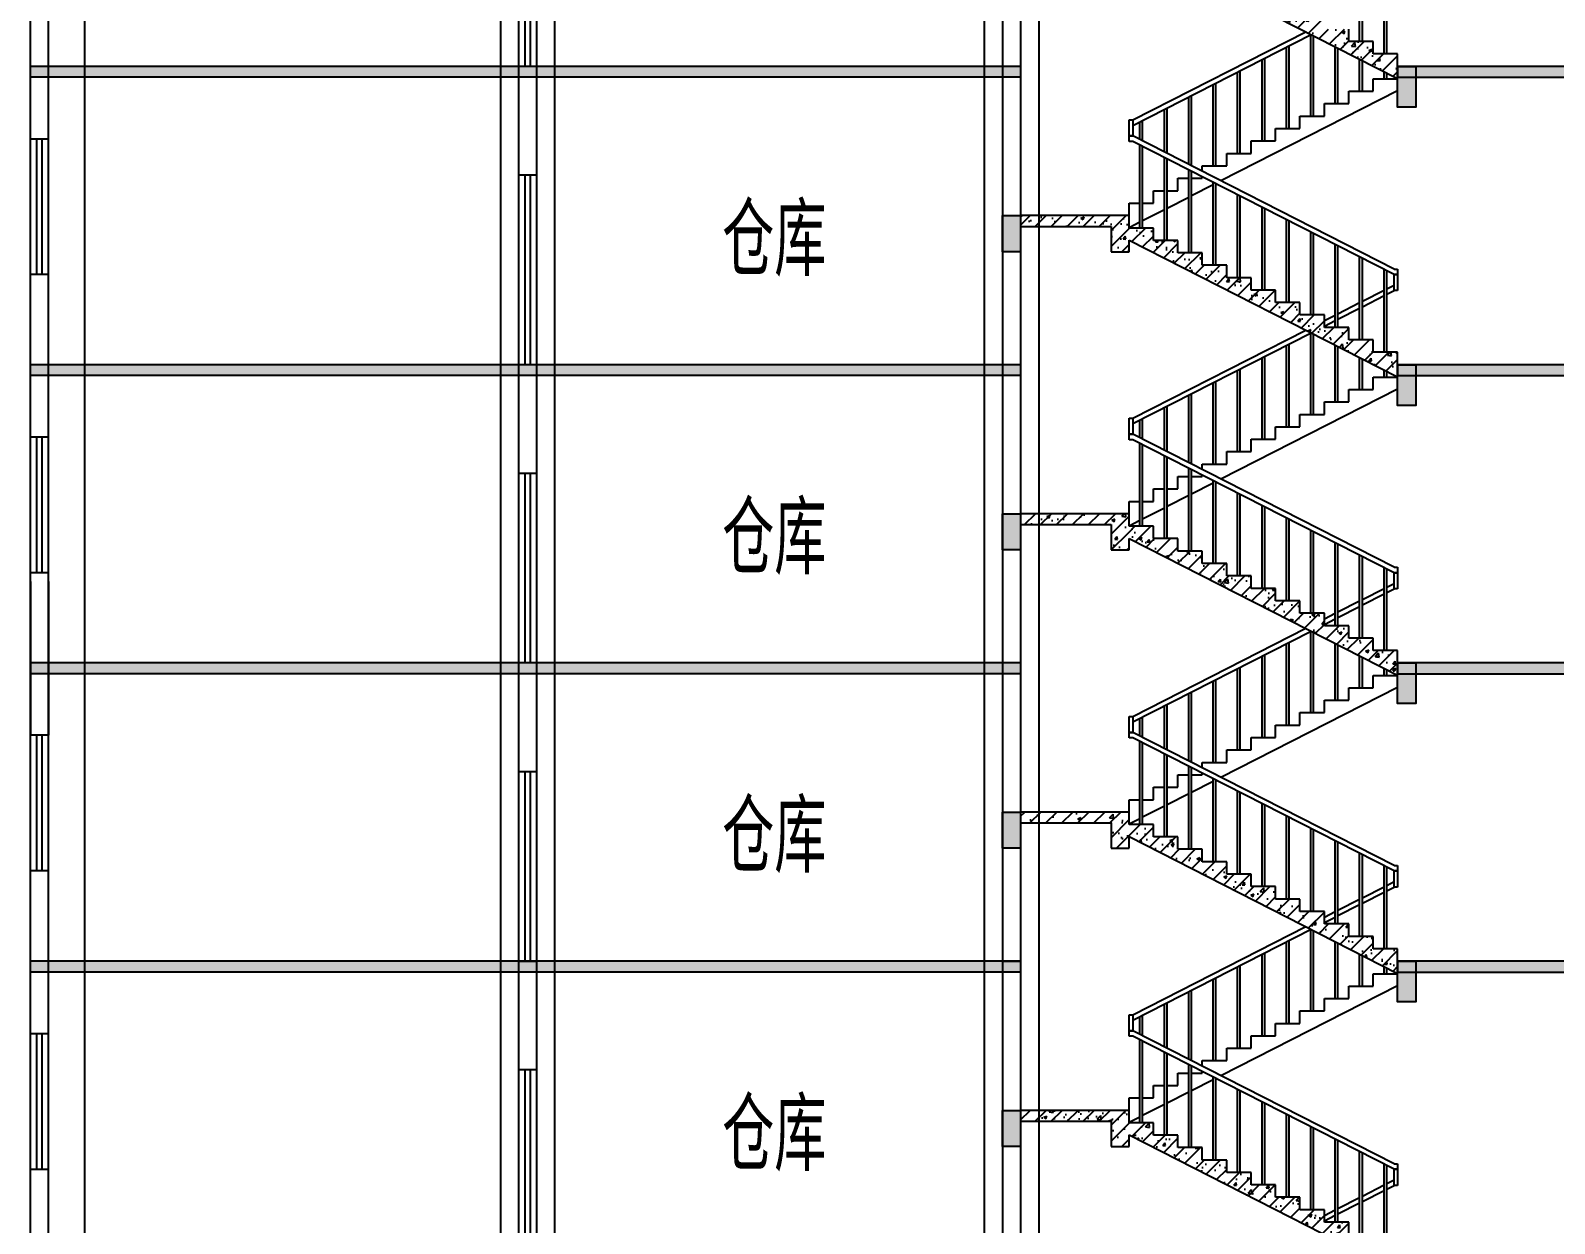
# Model space of a CAD drawing. Extents: x -129850 to 45458, y -6300 to 127246.
# Drawn here: x -29800 to -12945, y 17198 to 30398 of the extents above; entities that cross this region are included whole.
import ezdxf

# ---------------------------------------------------------------- set-up
doc = ezdxf.new("R2010")
doc.units = 0
doc.header["$LTSCALE"] = 1000
doc.header["$MEASUREMENT"] = 0
for name, color, linetype in [('COLUMN', 170, 'Continuous'), ('FLOOR-100', 173, 'Continuous'), ('PUB_HATCH', 42, 'Continuous'), ('S_E_STAIR', 4, 'Continuous'), ('S_STAIR', 70, 'Continuous'), ('S_WALL', 40, 'Continuous'), ('S_WINDOW', 4, 'Continuous'), ('Text', 7, 'Continuous'), ('TL-floor', 35, 'Continuous')]:
    doc.layers.add(name, color=color, linetype=linetype)
doc.styles.get("Standard").update_dxf_attribs({"font": 'gbenor.shx', "bigfont": 'gbcbig.shx'})
pattern_1 = [(45, (-41100.18, -3905.24), (-88.38835, 88.38835), []), (50, (-41100.18, -3905.24), (358.63, -31.376), [37.5, -412.5]), (355, (-41100.2, -3905.24), (-69.3757, 376.096), [30, -330]), (100.4514, (-41070.3, -3907.86), (289.2547, 344.7198), [31.87, -350.571]), (46.1842, (-41100.2, -3805.24), (533.6205, -82.7595), [56.25, -618.75]), (96.6356, (-41055.7, -3812.14), (467.3314, 487.059), [47.805, -525.8565]), (351.1842, (-41100.2, -3805.24), (467.331, 487.059), [45, -495]), (21, (-41050.18, -3830.24), (298.4535, -201.3094), [37.5, -412.5]), (326, (-41050.2, -3830.24), (121.6577, 362.575), [30, -330]), (71.4514, (-41025.3, -3847.02), (420.1113, 161.2652), [31.87, -350.571]), (37.5, (-41100.18, -3905.24), (6.07993, 166.44693), [0, -326, 0, -335, 0, -331.25]), (7.5, (-41100.18, -3905.24), (131.5348, 197.20586), [0, -191, 0, -318.5, 0, -126.25]), (327.5, (-41211.68, -3905.24), (266.9112, -11.27744), [0, -125, 0, -390, 0, -517.5]), (317.5, (-41261.68, -3905.24), (291.5931, 50.0525), [0, -162.5, 0, -259, 0, -367.5])]

# ---------------------------------------------------------------- blocks, each defined once
blk = doc.blocks.new('$EWDLib$00001159')
for p, q in [((0, 0), (0, 1500)), ((84, 0), (84, 1500)), ((156, 0), (156, 1500)), ((240, 0), (240, 1500))]:
    blk.add_line(p, q)

msp = doc.modelspace()

# ---------------------------------------------------------------- hatches: boundary and pattern name
at = {"layer": 'FLOOR-100'}
h = msp.add_hatch(color=256, dxfattribs=at)
h.dxf.hatch_style = 1
h.paths.add_polyline_path([(-18850, 30000), (-29800, 30000), (-29800, 29880), (-18850, 29880)])
h = msp.add_hatch(color=256, dxfattribs=at)
h.dxf.hatch_style = 1
h.paths.add_polyline_path([(-12450, 30000), (-14680, 30000), (-14680, 29880), (-12450, 29880)])
h = msp.add_hatch(color=256, dxfattribs=at)
h.dxf.hatch_style = 1
h.paths.add_polyline_path([(-18850, 26700), (-29800, 26700), (-29800, 26580), (-18850, 26580)])
h = msp.add_hatch(color=256, dxfattribs=at)
h.dxf.hatch_style = 1
h.paths.add_polyline_path([(-12450, 26700), (-14680, 26700), (-14680, 26580), (-12450, 26580)])
h = msp.add_hatch(color=256, dxfattribs=at)
h.dxf.hatch_style = 1
h.paths.add_polyline_path([(-18850, 23400), (-29800, 23400), (-29800, 23280), (-18850, 23280)])
h = msp.add_hatch(color=256, dxfattribs=at)
h.dxf.hatch_style = 1
h.paths.add_polyline_path([(-12450, 23400), (-14680, 23400), (-14680, 23280), (-12450, 23280)])
h = msp.add_hatch(color=256, dxfattribs=at)
h.dxf.hatch_style = 1
h.paths.add_polyline_path([(-18850, 20100), (-29800, 20100), (-29800, 19980), (-18850, 19980)])
h = msp.add_hatch(color=256, dxfattribs=at)
h.dxf.hatch_style = 1
h.paths.add_polyline_path([(-12450, 20100), (-14680, 20100), (-14680, 19980), (-12450, 19980)])
at = {"layer": 'PUB_HATCH'}
h = msp.add_hatch(dxfattribs=at)
h.set_pattern_fill('钢筋混凝土', color=256, scale=50, style=0)
h.set_pattern_definition(pattern_1)
h.paths.add_polyline_path([(-14680, 30000), (-14680, 30138), (-14950, 30138), (-14950, 30275), (-15220, 30275), (-15220, 30412), (-15490, 30412), (-15490, 30550), (-15760, 30550), (-15760, 30688), (-16030, 30688), (-16030, 30825), (-16300, 30825), (-16300, 30962), (-16570, 30962), (-16570, 31100), (-16840, 31100), (-16840, 31238), (-17110, 31238), (-17110, 31375), (-17380, 31375), (-17380, 31512), (-17650, 31512), (-17650, 31530), (-17650, 31378), (-14680, 29865)])
h = msp.add_hatch(dxfattribs=at)
h.set_pattern_fill('钢筋混凝土', color=256, scale=50, style=0)
h.set_pattern_definition(pattern_1)
h.paths.add_polyline_path([(-17650, 28350), (-18850, 28350), (-18850, 28230), (-17850, 28230), (-17850, 27950), (-17650, 27950)])
h = msp.add_hatch(dxfattribs=at)
h.set_pattern_fill('钢筋混凝土', color=256, scale=50, style=0)
h.set_pattern_definition(pattern_1)
h.paths.add_polyline_path([(-14680, 26700), (-14680, 26838), (-14950, 26838), (-14950, 26975), (-15220, 26975), (-15220, 27112), (-15490, 27112), (-15490, 27250), (-15760, 27250), (-15760, 27388), (-16030, 27388), (-16030, 27525), (-16300, 27525), (-16300, 27662), (-16570, 27662), (-16570, 27800), (-16840, 27800), (-16840, 27938), (-17110, 27938), (-17110, 28075), (-17380, 28075), (-17380, 28212), (-17650, 28212), (-17650, 28230), (-17650, 28078), (-14680, 26565)])
h = msp.add_hatch(dxfattribs=at)
h.set_pattern_fill('钢筋混凝土', color=256, scale=50, style=0)
h.set_pattern_definition(pattern_1)
h.paths.add_polyline_path([(-17650, 25050), (-18850, 25050), (-18850, 24930), (-17850, 24930), (-17850, 24650), (-17650, 24650)])
h = msp.add_hatch(dxfattribs=at)
h.set_pattern_fill('钢筋混凝土', color=256, scale=50, style=0)
h.set_pattern_definition(pattern_1)
h.paths.add_polyline_path([(-14680, 23400), (-14680, 23538), (-14950, 23538), (-14950, 23675), (-15220, 23675), (-15220, 23812), (-15490, 23812), (-15490, 23950), (-15760, 23950), (-15760, 24088), (-16030, 24088), (-16030, 24225), (-16300, 24225), (-16300, 24362), (-16570, 24362), (-16570, 24500), (-16840, 24500), (-16840, 24638), (-17110, 24638), (-17110, 24775), (-17380, 24775), (-17380, 24912), (-17650, 24912), (-17650, 24930), (-17650, 24778), (-14680, 23265)])
h = msp.add_hatch(dxfattribs=at)
h.set_pattern_fill('钢筋混凝土', color=256, scale=50, style=0)
h.set_pattern_definition(pattern_1)
h.paths.add_polyline_path([(-17650, 21750), (-18850, 21750), (-18850, 21630), (-17850, 21630), (-17850, 21350), (-17650, 21350)])
h = msp.add_hatch(dxfattribs=at)
h.set_pattern_fill('钢筋混凝土', color=256, scale=50, style=0)
h.set_pattern_definition(pattern_1)
h.paths.add_polyline_path([(-14680, 20100), (-14680, 20238), (-14950, 20238), (-14950, 20375), (-15220, 20375), (-15220, 20512), (-15490, 20512), (-15490, 20650), (-15760, 20650), (-15760, 20788), (-16030, 20788), (-16030, 20925), (-16300, 20925), (-16300, 21062), (-16570, 21062), (-16570, 21200), (-16840, 21200), (-16840, 21338), (-17110, 21338), (-17110, 21475), (-17380, 21475), (-17380, 21612), (-17650, 21612), (-17650, 21630), (-17650, 21478), (-14680, 19965)])
h = msp.add_hatch(dxfattribs=at)
h.set_pattern_fill('钢筋混凝土', color=256, scale=50, style=0)
h.set_pattern_definition(pattern_1)
h.paths.add_polyline_path([(-17650, 18450), (-18850, 18450), (-18850, 18330), (-17850, 18330), (-17850, 18050), (-17650, 18050)])
h = msp.add_hatch(dxfattribs=at)
h.set_pattern_fill('钢筋混凝土', color=256, scale=50, style=0)
h.set_pattern_definition(pattern_1)
h.paths.add_polyline_path([(-14680, 16800), (-14680, 16938), (-14950, 16938), (-14950, 17075), (-15220, 17075), (-15220, 17212), (-15490, 17212), (-15490, 17350), (-15760, 17350), (-15760, 17488), (-16030, 17488), (-16030, 17625), (-16300, 17625), (-16300, 17762), (-16570, 17762), (-16570, 17900), (-16840, 17900), (-16840, 18038), (-17110, 18038), (-17110, 18175), (-17380, 18175), (-17380, 18312), (-17650, 18312), (-17650, 18330), (-17650, 18178), (-14680, 16665)])
at = {"layer": 'TL-floor'}
h = msp.add_hatch(color=256, dxfattribs=at)
h.dxf.hatch_style = 1
h.paths.add_polyline_path([(-14680, 29550), (-14480, 29550), (-14480, 30000), (-14680, 30000)])
h = msp.add_hatch(color=256, dxfattribs=at)
h.dxf.hatch_style = 1
h.paths.add_polyline_path([(-18850, 28350), (-19050, 28350), (-19050, 27950), (-18850, 27950)])
h = msp.add_hatch(color=256, dxfattribs=at)
h.dxf.hatch_style = 1
h.paths.add_polyline_path([(-18850, 28350), (-19050, 28350), (-19050, 27950), (-18850, 27950)])
h = msp.add_hatch(color=256, dxfattribs=at)
h.dxf.hatch_style = 1
h.paths.add_polyline_path([(-14680, 26250), (-14480, 26250), (-14480, 26700), (-14680, 26700)])
h = msp.add_hatch(color=256, dxfattribs=at)
h.dxf.hatch_style = 1
h.paths.add_polyline_path([(-18850, 25050), (-19050, 25050), (-19050, 24650), (-18850, 24650)])
h = msp.add_hatch(color=256, dxfattribs=at)
h.dxf.hatch_style = 1
h.paths.add_polyline_path([(-14680, 22950), (-14480, 22950), (-14480, 23400), (-14680, 23400)])
h = msp.add_hatch(color=256, dxfattribs=at)
h.dxf.hatch_style = 1
h.paths.add_polyline_path([(-18850, 21750), (-19050, 21750), (-19050, 21350), (-18850, 21350)])
h = msp.add_hatch(color=256, dxfattribs=at)
h.dxf.hatch_style = 1
h.paths.add_polyline_path([(-14680, 19650), (-14480, 19650), (-14480, 20100), (-14680, 20100)])
h = msp.add_hatch(color=256, dxfattribs=at)
h.dxf.hatch_style = 1
h.paths.add_polyline_path([(-18850, 18450), (-19050, 18450), (-19050, 18050), (-18850, 18050)])

# ---------------------------------------------------------------- linework, layer by layer
at = {"layer": 'COLUMN'}
for p, q in [((-19250, -4500), (-19250, 66300)), ((-18650, 66300), (-18650, -4500)), ((-29200, -4500), (-29200, 63000)), ((-24600, -4500), (-24600, 63000)), ((-24000, -4500), (-24000, 63000))]:
    msp.add_line(p, q, dxfattribs=at)
at = {"layer": 'FLOOR-100'}
for p, q in [((-18850, 30000), (-29800, 30000)), ((-18850, 29880), (-29800, 29880)), ((-18850, 26700), (-29800, 26700)), ((-18850, 26580), (-29800, 26580)), ((-18850, 23400), (-29800, 23400)), ((-18850, 23280), (-29800, 23280)), ((-18850, 20100), (-29800, 20100)), ((-18850, 19980), (-29800, 19980))]:
    msp.add_line(p, q, dxfattribs=at)
for points in [[(-14680, 30000), (-14680, 29880), (-12450, 29880), (-12450, 30000)], [(-14680, 26700), (-14680, 26580), (-12450, 26580), (-12450, 26700)], [(-14680, 23400), (-14680, 23280), (-12450, 23280), (-12450, 23400)], [(-14680, 20100), (-14680, 19980), (-12450, 19980), (-12450, 20100)]]:
    msp.add_lwpolyline(points, close=True, dxfattribs=at)
at = {"layer": 'S_E_STAIR'}
for p, q in [((-15100, 30275), (-15100, 31191)), ((-15070, 30275), (-15070, 31176)), ((-14830, 30138), (-14830, 31054)), ((-14800, 30138), (-14800, 31039)), ((-17610, 29408), (-15696, 30383)), ((-17610, 29348), (-15637, 30353)), ((-15640, 29450), (-15640, 30351)), ((-15910, 29312), (-15910, 30214)), ((-15880, 29312), (-15880, 30229)), ((-15610, 29450), (-15610, 30339)), ((-15370, 29588), (-15370, 30217)), ((-15340, 29588), (-15340, 30201)), ((-16180, 29175), (-16180, 30076)), ((-16150, 29175), (-16150, 30091)), ((-15100, 29725), (-15100, 30079)), ((-15070, 29725), (-15070, 30064)), ((-16450, 29038), (-16450, 29939)), ((-16420, 29038), (-16420, 29954)), ((-14950, 29725), (-14950, 29862)), ((-14950, 29862), (-14680, 29862)), ((-14830, 29862), (-14830, 29942)), ((-14800, 29862), (-14800, 29926)), ((-16960, 28899), (-16960, 29679)), ((-16720, 28900), (-16720, 29801)), ((-16690, 28900), (-16690, 29816)), ((-14680, 29728), (-16634, 28733)), ((-15220, 29588), (-15220, 29725)), ((-15220, 29725), (-14950, 29725)), ((-17260, 29051), (-17260, 29526)), ((-17230, 29036), (-17230, 29541)), ((-16990, 28914), (-16990, 29664)), ((-15490, 29450), (-15490, 29588)), ((-15490, 29588), (-15220, 29588)), ((-17650, 29230), (-17650, 29408)), ((-17650, 29408), (-17610, 29408)), ((-17610, 29408), (-17610, 29230)), ((-17530, 29189), (-17530, 29389)), ((-17500, 29174), (-17500, 29404)), ((-15760, 29312), (-15760, 29450)), ((-15760, 29450), (-15490, 29450)), ((-17650, 29170), (-17650, 29230)), ((-17650, 29230), (-17610, 29230)), ((-17610, 29230), (-17650, 29230)), ((-17610, 29170), (-17650, 29170)), ((-14720, 27758), (-17610, 29230)), ((-14720, 27698), (-17610, 29170)), ((-16300, 29038), (-16300, 29175)), ((-16300, 29175), (-16030, 29175)), ((-16030, 29175), (-16030, 29312)), ((-16030, 29312), (-15760, 29312)), ((-17530, 28212), (-17530, 29129)), ((-17500, 28212), (-17500, 29114)), ((-17260, 28075), (-17260, 28991)), ((-16570, 28900), (-16570, 29038)), ((-16570, 29038), (-16300, 29038)), ((-17230, 28075), (-17230, 28976)), ((-16990, 27938), (-16990, 28854)), ((-16960, 27938), (-16960, 28839)), ((-16840, 28837), (-16840, 28900)), ((-16840, 28900), (-16570, 28900)), ((-17110, 28625), (-17110, 28762)), ((-17110, 28762), (-16990, 28762)), ((-16960, 28762), (-16840, 28762)), ((-16720, 28689), (-16960, 28567)), ((-16840, 28762), (-16840, 28777)), ((-16720, 27800), (-16720, 28716)), ((-16690, 27800), (-16690, 28701)), ((-17650, 28350), (-17650, 28487)), ((-17650, 28487), (-17530, 28487)), ((-17500, 28487), (-17380, 28487)), ((-17380, 28487), (-17380, 28625)), ((-17380, 28625), (-17260, 28625)), ((-17230, 28625), (-17110, 28625)), ((-16990, 28551), (-17230, 28429)), ((-16450, 27662), (-16450, 28579)), ((-16420, 27662), (-16420, 28564)), ((-17260, 28414), (-17500, 28292)), ((-16180, 27525), (-16180, 28441)), ((-16150, 27525), (-16150, 28426)), ((-17530, 28276), (-17650, 28215)), ((-15910, 27388), (-15910, 28304)), ((-15880, 27388), (-15880, 28289)), ((-15640, 27250), (-15640, 28166)), ((-15610, 27250), (-15610, 28151)), ((-15370, 27112), (-15370, 28029)), ((-15340, 27112), (-15340, 28014)), ((-15100, 26975), (-15100, 27891)), ((-15070, 26975), (-15070, 27876)), ((-14830, 26838), (-14830, 27754)), ((-14800, 26838), (-14800, 27739)), ((-14720, 27758), (-14680, 27758)), ((-14680, 27698), (-14720, 27698)), ((-14720, 27698), (-14680, 27698)), ((-14720, 27520), (-14720, 27698)), ((-14680, 27758), (-14680, 27698)), ((-14680, 27698), (-14680, 27520)), ((-15070, 27401), (-14830, 27524)), ((-14800, 27539), (-14720, 27580)), ((-14800, 27479), (-14720, 27520)), ((-14680, 27520), (-14720, 27520)), ((-15340, 27264), (-15100, 27386)), ((-15340, 27204), (-15100, 27326)), ((-15070, 27341), (-14830, 27464)), ((-15490, 27187), (-15370, 27249)), ((-15490, 27127), (-15370, 27189)), ((-17610, 26108), (-15696, 27083)), ((-17610, 26048), (-15637, 27053)), ((-15640, 26150), (-15640, 27051)), ((-15610, 26150), (-15610, 27039)), ((-15910, 26012), (-15910, 26914)), ((-15880, 26012), (-15880, 26929)), ((-15370, 26288), (-15370, 26917)), ((-15340, 26288), (-15340, 26901)), ((-16450, 25738), (-16450, 26639)), ((-16420, 25738), (-16420, 26654)), ((-16180, 25875), (-16180, 26776)), ((-16150, 25875), (-16150, 26791)), ((-15100, 26425), (-15100, 26779)), ((-15070, 26425), (-15070, 26764)), ((-14830, 26562), (-14830, 26642)), ((-16720, 25600), (-16720, 26501)), ((-16690, 25600), (-16690, 26516)), ((-14950, 26425), (-14950, 26562)), ((-14950, 26562), (-14680, 26562)), ((-14800, 26562), (-14800, 26626)), ((-16990, 25614), (-16990, 26364)), ((-16960, 25599), (-16960, 26379)), ((-14680, 26428), (-16634, 25433)), ((-15220, 26288), (-15220, 26425)), ((-15220, 26425), (-14950, 26425)), ((-17260, 25751), (-17260, 26226)), ((-17230, 25736), (-17230, 26241)), ((-15760, 26012), (-15760, 26150)), ((-15760, 26150), (-15490, 26150)), ((-15490, 26150), (-15490, 26288)), ((-15490, 26288), (-15220, 26288)), ((-17650, 25930), (-17650, 26108)), ((-17650, 26108), (-17610, 26108)), ((-17610, 26108), (-17610, 25930)), ((-17530, 25889), (-17530, 26089)), ((-17500, 25874), (-17500, 26104)), ((-16030, 25875), (-16030, 26012)), ((-16030, 26012), (-15760, 26012)), ((-17650, 25870), (-17650, 25930)), ((-17650, 25930), (-17610, 25930)), ((-17610, 25930), (-17650, 25930)), ((-17610, 25870), (-17650, 25870)), ((-14720, 24458), (-17610, 25930)), ((-14720, 24398), (-17610, 25870)), ((-17530, 24912), (-17530, 25829)), ((-17500, 24912), (-17500, 25814)), ((-16300, 25738), (-16300, 25875)), ((-16300, 25875), (-16030, 25875)), ((-17260, 24775), (-17260, 25691)), ((-17230, 24775), (-17230, 25676)), ((-16570, 25600), (-16570, 25738)), ((-16570, 25738), (-16300, 25738)), ((-17110, 25325), (-17110, 25462)), ((-17110, 25462), (-16990, 25462)), ((-16990, 24638), (-16990, 25554)), ((-16960, 24638), (-16960, 25539)), ((-16960, 25462), (-16840, 25462)), ((-16840, 25537), (-16840, 25600)), ((-16840, 25600), (-16570, 25600)), ((-16840, 25462), (-16840, 25477)), ((-17380, 25187), (-17380, 25325)), ((-17380, 25325), (-17260, 25325)), ((-17230, 25325), (-17110, 25325)), ((-16720, 25389), (-16960, 25267)), ((-16720, 24500), (-16720, 25416)), ((-16690, 24500), (-16690, 25401)), ((-17650, 25050), (-17650, 25187)), ((-17650, 25187), (-17530, 25187)), ((-17500, 25187), (-17380, 25187)), ((-16990, 25251), (-17230, 25129)), ((-16450, 24362), (-16450, 25279)), ((-16420, 24362), (-16420, 25264)), ((-16180, 24225), (-16180, 25141)), ((-16150, 24225), (-16150, 25126)), ((-17530, 24976), (-17650, 24915)), ((-17260, 25114), (-17500, 24992)), ((-15910, 24088), (-15910, 25004)), ((-15880, 24088), (-15880, 24989)), ((-15640, 23950), (-15640, 24866)), ((-15610, 23950), (-15610, 24851)), ((-15370, 23812), (-15370, 24729)), ((-15340, 23812), (-15340, 24714)), ((-15100, 23675), (-15100, 24591)), ((-15070, 23675), (-15070, 24576)), ((-14830, 23538), (-14830, 24454)), ((-14720, 24458), (-14680, 24458)), ((-14680, 24458), (-14680, 24398)), ((-14800, 23538), (-14800, 24439)), ((-14800, 24239), (-14720, 24280)), ((-14680, 24398), (-14720, 24398)), ((-14720, 24398), (-14680, 24398)), ((-14720, 24220), (-14720, 24398)), ((-14680, 24398), (-14680, 24220)), ((-15070, 24101), (-14830, 24224)), ((-15070, 24041), (-14830, 24164)), ((-14800, 24179), (-14720, 24220)), ((-14680, 24220), (-14720, 24220)), ((-15490, 23887), (-15370, 23949)), ((-15340, 23964), (-15100, 24086)), ((-15340, 23904), (-15100, 24026)), ((-17610, 22808), (-15696, 23783)), ((-15490, 23827), (-15370, 23889)), ((-17610, 22748), (-15637, 23753)), ((-15910, 22712), (-15910, 23614)), ((-15880, 22712), (-15880, 23629)), ((-15640, 22850), (-15640, 23751)), ((-15610, 22850), (-15610, 23739)), ((-15370, 22988), (-15370, 23617)), ((-15340, 22988), (-15340, 23601)), ((-16180, 22575), (-16180, 23476)), ((-16150, 22575), (-16150, 23491)), ((-15100, 23125), (-15100, 23479)), ((-15070, 23125), (-15070, 23464)), ((-16450, 22438), (-16450, 23339)), ((-16420, 22438), (-16420, 23354)), ((-14950, 23125), (-14950, 23262)), ((-14950, 23262), (-14680, 23262)), ((-14830, 23262), (-14830, 23342)), ((-14800, 23262), (-14800, 23326)), ((-16720, 22300), (-16720, 23201)), ((-16690, 22300), (-16690, 23216)), ((-14680, 23128), (-16634, 22133)), ((-15220, 22988), (-15220, 23125)), ((-15220, 23125), (-14950, 23125)), ((-17260, 22451), (-17260, 22926)), ((-17230, 22436), (-17230, 22941)), ((-16990, 22314), (-16990, 23064)), ((-16960, 22299), (-16960, 23079)), ((-15490, 22850), (-15490, 22988)), ((-15490, 22988), (-15220, 22988)), ((-17650, 22630), (-17650, 22808)), ((-17650, 22808), (-17610, 22808)), ((-17610, 22808), (-17610, 22630)), ((-17530, 22589), (-17530, 22789)), ((-17500, 22574), (-17500, 22804)), ((-15760, 22712), (-15760, 22850)), ((-15760, 22850), (-15490, 22850)), ((-17650, 22570), (-17650, 22630)), ((-17650, 22630), (-17610, 22630)), ((-17610, 22630), (-17650, 22630)), ((-14720, 21158), (-17610, 22630)), ((-16030, 22575), (-16030, 22712)), ((-16030, 22712), (-15760, 22712)), ((-17610, 22570), (-17650, 22570)), ((-14720, 21098), (-17610, 22570)), ((-17530, 21612), (-17530, 22529)), ((-17500, 21612), (-17500, 22514)), ((-16570, 22300), (-16570, 22438)), ((-16570, 22438), (-16300, 22438)), ((-16300, 22438), (-16300, 22575)), ((-16300, 22575), (-16030, 22575)), ((-17260, 21475), (-17260, 22391)), ((-17230, 21475), (-17230, 22376)), ((-16990, 21338), (-16990, 22254)), ((-16840, 22237), (-16840, 22300)), ((-16840, 22300), (-16570, 22300)), ((-17110, 22025), (-17110, 22162)), ((-17110, 22162), (-16990, 22162)), ((-16960, 21338), (-16960, 22239)), ((-16960, 22162), (-16840, 22162)), ((-16720, 22089), (-16960, 21967)), ((-16840, 22162), (-16840, 22177)), ((-16720, 21200), (-16720, 22116)), ((-16690, 21200), (-16690, 22101)), ((-17380, 21887), (-17380, 22025)), ((-17380, 22025), (-17260, 22025)), ((-17230, 22025), (-17110, 22025)), ((-16990, 21951), (-17230, 21829)), ((-16450, 21062), (-16450, 21979)), ((-16420, 21062), (-16420, 21964)), ((-17650, 21750), (-17650, 21887)), ((-17650, 21887), (-17530, 21887)), ((-17500, 21887), (-17380, 21887)), ((-17260, 21814), (-17500, 21692)), ((-16180, 20925), (-16180, 21841)), ((-16150, 20925), (-16150, 21826)), ((-17530, 21676), (-17650, 21615)), ((-15910, 20788), (-15910, 21704)), ((-15880, 20788), (-15880, 21689)), ((-15640, 20650), (-15640, 21566)), ((-15610, 20650), (-15610, 21551)), ((-15370, 20512), (-15370, 21429)), ((-15340, 20512), (-15340, 21414)), ((-15100, 20375), (-15100, 21291)), ((-15070, 20375), (-15070, 21276)), ((-14830, 20238), (-14830, 21154)), ((-14800, 20238), (-14800, 21139)), ((-14720, 21158), (-14680, 21158)), ((-14680, 21098), (-14720, 21098)), ((-14720, 21098), (-14680, 21098)), ((-14720, 20920), (-14720, 21098)), ((-14680, 21158), (-14680, 21098)), ((-14680, 21098), (-14680, 20920)), ((-15070, 20801), (-14830, 20924)), ((-14800, 20939), (-14720, 20980)), ((-14800, 20879), (-14720, 20920)), ((-14680, 20920), (-14720, 20920)), ((-15340, 20664), (-15100, 20786)), ((-15070, 20741), (-14830, 20864)), ((-15490, 20587), (-15370, 20649)), ((-15490, 20527), (-15370, 20589)), ((-15340, 20604), (-15100, 20726)), ((-17610, 19508), (-15696, 20483)), ((-17610, 19448), (-15637, 20453)), ((-15640, 19550), (-15640, 20451)), ((-15610, 19550), (-15610, 20439)), ((-15910, 19412), (-15910, 20314)), ((-15880, 19412), (-15880, 20329)), ((-15370, 19688), (-15370, 20317)), ((-15340, 19688), (-15340, 20301)), ((-16180, 19275), (-16180, 20176)), ((-16150, 19275), (-16150, 20191)), ((-15100, 19825), (-15100, 20179)), ((-15070, 19825), (-15070, 20164)), ((-16720, 19000), (-16720, 19901)), ((-16690, 19000), (-16690, 19916)), ((-16450, 19138), (-16450, 20039)), ((-16420, 19138), (-16420, 20054)), ((-14950, 19825), (-14950, 19962)), ((-14950, 19962), (-14680, 19962)), ((-14830, 19962), (-14830, 20042)), ((-14800, 19962), (-14800, 20026)), ((-16990, 19014), (-16990, 19764)), ((-16960, 18999), (-16960, 19779)), ((-14680, 19828), (-16634, 18833)), ((-15220, 19688), (-15220, 19825)), ((-15220, 19825), (-14950, 19825)), ((-17260, 19151), (-17260, 19626)), ((-17230, 19136), (-17230, 19641)), ((-15490, 19550), (-15490, 19688)), ((-15490, 19688), (-15220, 19688)), ((-17650, 19330), (-17650, 19508)), ((-17650, 19508), (-17610, 19508)), ((-17610, 19508), (-17610, 19330)), ((-17530, 19289), (-17530, 19489)), ((-17500, 19274), (-17500, 19504)), ((-16030, 19275), (-16030, 19412)), ((-16030, 19412), (-15760, 19412)), ((-15760, 19412), (-15760, 19550)), ((-15760, 19550), (-15490, 19550)), ((-17650, 19270), (-17650, 19330)), ((-17650, 19330), (-17610, 19330)), ((-17610, 19330), (-17650, 19330)), ((-17610, 19270), (-17650, 19270)), ((-14720, 17858), (-17610, 19330)), ((-14720, 17798), (-17610, 19270)), ((-17530, 18312), (-17530, 19229)), ((-16300, 19138), (-16300, 19275)), ((-16300, 19275), (-16030, 19275)), ((-17500, 18312), (-17500, 19214)), ((-17260, 18175), (-17260, 19091)), ((-17230, 18175), (-17230, 19076)), ((-16570, 19000), (-16570, 19138)), ((-16570, 19138), (-16300, 19138)), ((-16990, 18038), (-16990, 18954)), ((-16960, 18038), (-16960, 18939)), ((-16840, 18937), (-16840, 19000)), ((-16840, 19000), (-16570, 19000)), ((-17380, 18587), (-17380, 18725)), ((-17380, 18725), (-17260, 18725)), ((-17230, 18725), (-17110, 18725)), ((-17110, 18725), (-17110, 18862)), ((-17110, 18862), (-16990, 18862)), ((-16960, 18862), (-16840, 18862)), ((-16720, 18789), (-16960, 18667)), ((-16840, 18862), (-16840, 18877)), ((-16720, 17900), (-16720, 18816)), ((-16690, 17900), (-16690, 18801)), ((-17650, 18450), (-17650, 18587)), ((-17650, 18587), (-17530, 18587)), ((-17500, 18587), (-17380, 18587)), ((-16990, 18651), (-17230, 18529)), ((-16450, 17762), (-16450, 18679)), ((-16420, 17762), (-16420, 18664)), ((-16180, 17625), (-16180, 18541)), ((-17530, 18376), (-17650, 18315)), ((-17260, 18514), (-17500, 18392)), ((-16150, 17625), (-16150, 18526)), ((-15910, 17488), (-15910, 18404)), ((-15880, 17488), (-15880, 18389)), ((-15640, 17350), (-15640, 18266)), ((-15610, 17350), (-15610, 18251)), ((-15370, 17212), (-15370, 18129)), ((-15340, 17212), (-15340, 18114)), ((-15100, 17075), (-15100, 17991)), ((-15070, 17075), (-15070, 17976)), ((-14830, 16938), (-14830, 17854)), ((-14800, 16938), (-14800, 17839)), ((-14720, 17858), (-14680, 17858)), ((-14680, 17798), (-14720, 17798)), ((-14720, 17798), (-14680, 17798)), ((-14720, 17620), (-14720, 17798)), ((-14680, 17858), (-14680, 17798)), ((-14680, 17798), (-14680, 17620)), ((-15070, 17501), (-14830, 17624)), ((-15070, 17441), (-14830, 17564)), ((-14800, 17639), (-14720, 17680)), ((-14800, 17579), (-14720, 17620)), ((-14680, 17620), (-14720, 17620)), ((-15340, 17364), (-15100, 17486)), ((-15340, 17304), (-15100, 17426)), ((-15490, 17287), (-15370, 17349)), ((-15490, 17227), (-15370, 17289))]:
    msp.add_line(p, q, dxfattribs=at)
at = {"layer": 'S_STAIR'}
for p, q in [((-17650, 31378), (-14680, 29865)), ((-15220, 30275), (-15220, 30412)), ((-14950, 30275), (-15220, 30275)), ((-14950, 30138), (-14950, 30275)), ((-14680, 30138), (-14950, 30138)), ((-14680, 30000), (-14680, 30138)), ((-18850, 28350), (-18850, 28230)), ((-17650, 28350), (-18850, 28350)), ((-18850, 28350), (-18850, 28230)), ((-17650, 28212), (-17650, 28350)), ((-18850, 28230), (-17850, 28230)), ((-17850, 28230), (-17850, 27950)), ((-17380, 28212), (-17650, 28212)), ((-17380, 28075), (-17380, 28212)), ((-17650, 28078), (-14680, 26565)), ((-17650, 27950), (-17650, 28078)), ((-17110, 28075), (-17380, 28075)), ((-17110, 27938), (-17110, 28075)), ((-17850, 27950), (-17650, 27950)), ((-16840, 27938), (-17110, 27938)), ((-16840, 27800), (-16840, 27938)), ((-16570, 27800), (-16840, 27800)), ((-16570, 27662), (-16570, 27800)), ((-16300, 27662), (-16570, 27662)), ((-16300, 27525), (-16300, 27662)), ((-16030, 27525), (-16300, 27525)), ((-16030, 27388), (-16030, 27525)), ((-15760, 27388), (-16030, 27388)), ((-15760, 27250), (-15760, 27388)), ((-15490, 27250), (-15760, 27250)), ((-15490, 27112), (-15490, 27250)), ((-15220, 27112), (-15490, 27112)), ((-15220, 26975), (-15220, 27112)), ((-14950, 26975), (-15220, 26975)), ((-14950, 26838), (-14950, 26975)), ((-14680, 26838), (-14950, 26838)), ((-14680, 26700), (-14680, 26838)), ((-17650, 25050), (-18850, 25050)), ((-18850, 25050), (-18850, 24930)), ((-17650, 24912), (-17650, 25050)), ((-18850, 24930), (-17850, 24930)), ((-17850, 24930), (-17850, 24650)), ((-17380, 24912), (-17650, 24912)), ((-17650, 24778), (-14680, 23265)), ((-17650, 24650), (-17650, 24778)), ((-17380, 24775), (-17380, 24912)), ((-17850, 24650), (-17650, 24650)), ((-17110, 24775), (-17380, 24775)), ((-17110, 24638), (-17110, 24775)), ((-16840, 24638), (-17110, 24638)), ((-16840, 24500), (-16840, 24638)), ((-16570, 24500), (-16840, 24500)), ((-16570, 24362), (-16570, 24500)), ((-16300, 24362), (-16570, 24362)), ((-16300, 24225), (-16300, 24362)), ((-16030, 24225), (-16300, 24225)), ((-16030, 24088), (-16030, 24225)), ((-15760, 24088), (-16030, 24088)), ((-15760, 23950), (-15760, 24088)), ((-15490, 23950), (-15760, 23950)), ((-15490, 23812), (-15490, 23950)), ((-15220, 23812), (-15490, 23812)), ((-15220, 23675), (-15220, 23812)), ((-14950, 23675), (-15220, 23675)), ((-14950, 23538), (-14950, 23675)), ((-14680, 23538), (-14950, 23538)), ((-14680, 23400), (-14680, 23538)), ((-18850, 21750), (-18850, 21630)), ((-17650, 21750), (-18850, 21750)), ((-18850, 21750), (-18850, 21630)), ((-17650, 21612), (-17650, 21750)), ((-18850, 21630), (-17850, 21630)), ((-17850, 21630), (-17850, 21350)), ((-17380, 21612), (-17650, 21612)), ((-17380, 21475), (-17380, 21612)), ((-17650, 21478), (-14680, 19965)), ((-17650, 21350), (-17650, 21478)), ((-17110, 21475), (-17380, 21475)), ((-17110, 21338), (-17110, 21475)), ((-17850, 21350), (-17650, 21350)), ((-16840, 21338), (-17110, 21338)), ((-16840, 21200), (-16840, 21338)), ((-16570, 21200), (-16840, 21200)), ((-16570, 21062), (-16570, 21200)), ((-16300, 21062), (-16570, 21062)), ((-16300, 20925), (-16300, 21062)), ((-16030, 20925), (-16300, 20925)), ((-16030, 20788), (-16030, 20925)), ((-15760, 20788), (-16030, 20788)), ((-15760, 20650), (-15760, 20788)), ((-15490, 20650), (-15760, 20650)), ((-15490, 20512), (-15490, 20650)), ((-15220, 20512), (-15490, 20512)), ((-15220, 20375), (-15220, 20512)), ((-14950, 20375), (-15220, 20375)), ((-14950, 20238), (-14950, 20375)), ((-14680, 20238), (-14950, 20238)), ((-14680, 20100), (-14680, 20238)), ((-18850, 18450), (-18850, 18330)), ((-17650, 18450), (-18850, 18450)), ((-18850, 18450), (-18850, 18330)), ((-17650, 18312), (-17650, 18450)), ((-18850, 18330), (-17850, 18330)), ((-17850, 18330), (-17850, 18050)), ((-17380, 18312), (-17650, 18312)), ((-17380, 18175), (-17380, 18312)), ((-17850, 18050), (-17650, 18050)), ((-17650, 18178), (-14680, 16665)), ((-17650, 18050), (-17650, 18178)), ((-17110, 18175), (-17380, 18175)), ((-17110, 18038), (-17110, 18175)), ((-16840, 18038), (-17110, 18038)), ((-16840, 17900), (-16840, 18038)), ((-16570, 17900), (-16840, 17900)), ((-16570, 17762), (-16570, 17900)), ((-16300, 17762), (-16570, 17762)), ((-16300, 17625), (-16300, 17762)), ((-16030, 17625), (-16300, 17625)), ((-16030, 17488), (-16030, 17625)), ((-15760, 17488), (-16030, 17488)), ((-15760, 17350), (-15760, 17488)), ((-15490, 17350), (-15760, 17350)), ((-15490, 17212), (-15490, 17350)), ((-15220, 17212), (-15490, 17212)), ((-15220, 17075), (-15220, 17212))]:
    msp.add_line(p, q, dxfattribs=at)
at = {"layer": 'S_WALL'}
for p, q in [((-19050, 66300), (-19050, -4500)), ((-18850, 66300), (-18850, -4500)), ((-29800, 29200), (-29800, 31000)), ((-29600, 29200), (-29600, 31000)), ((-24400, 28800), (-24400, 30000)), ((-24200, 28800), (-24200, 30000)), ((-29800, 29200), (-29600, 29200)), ((-24400, 28800), (-24200, 28800)), ((-29800, 27700), (-29600, 27700)), ((-29800, 25900), (-29800, 27700)), ((-29600, 25900), (-29600, 27700)), ((-24400, 25500), (-24400, 26700)), ((-24200, 25500), (-24200, 26700)), ((-29800, 25900), (-29600, 25900)), ((-24400, 25500), (-24200, 25500)), ((-29800, 24400), (-29600, 24400)), ((-29800, 22600), (-29800, 24400)), ((-29800, 24300), (-29800, 22600)), ((-29600, 22600), (-29600, 24400)), ((-29600, 24300), (-29600, 22600)), ((-24400, 22200), (-24400, 23400)), ((-24200, 22200), (-24200, 23400)), ((-29600, 22600), (-29800, 22600)), ((-29600, 22600), (-29600, 22600)), ((-29600, 22600), (-29600, 22600)), ((-29600, 22600), (-29600, 22600)), ((-29600, 22600), (-29600, 22600)), ((-24400, 22200), (-24200, 22200)), ((-29600, 21100), (-29800, 21100)), ((-29800, 19300), (-29800, 21100)), ((-29600, 19300), (-29600, 21100)), ((-24400, 18900), (-24400, 20100)), ((-24400, 20100), (-24200, 20100)), ((-24200, 18900), (-24200, 20100)), ((-19050, 20100), (-18850, 20100)), ((-29800, 19300), (-29600, 19300)), ((-24400, 18900), (-24200, 18900)), ((-29800, 17800), (-29600, 17800)), ((-29800, 16000), (-29800, 17800)), ((-29600, 16000), (-29600, 17800))]:
    msp.add_line(p, q, dxfattribs=at)
at = {"layer": 'TL-floor'}
for points in [[(-14480, 30000), (-14480, 29550), (-14680, 29550), (-14680, 30000), (-14480, 30000)], [(-18850, 28350), (-18850, 27950), (-19050, 27950), (-19050, 28350), (-18850, 28350)], [(-18850, 28350), (-18850, 27950), (-19050, 27950), (-19050, 28350), (-18850, 28350)], [(-14480, 26700), (-14480, 26250), (-14680, 26250), (-14680, 26700), (-14480, 26700)], [(-18850, 25050), (-18850, 24650), (-19050, 24650), (-19050, 25050), (-18850, 25050)], [(-14480, 23400), (-14480, 22950), (-14680, 22950), (-14680, 23400), (-14480, 23400)], [(-18850, 21750), (-18850, 21350), (-19050, 21350), (-19050, 21750), (-18850, 21750)], [(-14480, 20100), (-14480, 19650), (-14680, 19650), (-14680, 20100), (-14480, 20100)], [(-18850, 18450), (-18850, 18050), (-19050, 18050), (-19050, 18450), (-18850, 18450)]]:
    msp.add_lwpolyline(points, dxfattribs=at)

# ---------------------------------------------------------------- block references
at = {"layer": 'S_WINDOW', "xscale": 0.8333333333333031, "yscale": 1.400000000000002}
for p in [(-24400, 30000), (-24400, 26700), (-24400, 23400), (-24400, 20100), (-24400, 16800)]:
    msp.add_blockref('$EWDLib$00001159', p, dxfattribs=at)
at = {"layer": 'S_WINDOW', "xscale": 0.8333333333333485}
for p in [(-29800, 27700), (-29800, 24400), (-29800, 21100), (-29800, 17800)]:
    msp.add_blockref('$EWDLib$00001159', p, dxfattribs=at)

# ---------------------------------------------------------------- texts
at = {"layer": 'Text', "char_height": 800, "attachment_point": 5}
for insert in [(-21574, 28076), (-21574, 24776), (-21574, 21476), (-21574, 18176)]:
    msp.add_mtext_dynamic_manual_height_columns('仓库', width=2100, gutter_width=1750, heights=[0], dxfattribs=dict(at, insert=insert))

doc.saveas('drawing.dxf')
